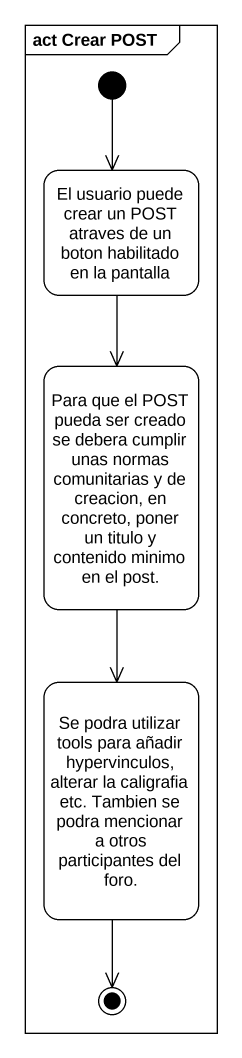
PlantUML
@startuml
mainframe act Crear POST
hide empty description
state "El usuario puede crear un POST atraves de un boton habilitado en la pantalla" as El_usuario_puede_crear_un
state "Para que el POST pueda ser creado se debera cumplir unas normas comunitarias y de creacion, en concreto, poner un titulo y contenido minimo en el post." as Para_que_el_POST_pueda_ser
state "Se podra utilizar tools para añadir hypervinculos, alterar la caligrafia etc. Tambien se podra mencionar a otros participantes del foro." as Se_podra_utilizar_tools
[*] --> El_usuario_puede_crear_un
El_usuario_puede_crear_un --> Para_que_el_POST_pueda_ser
Para_que_el_POST_pueda_ser --> Se_podra_utilizar_tools
Se_podra_utilizar_tools --> [*]
@enduml
